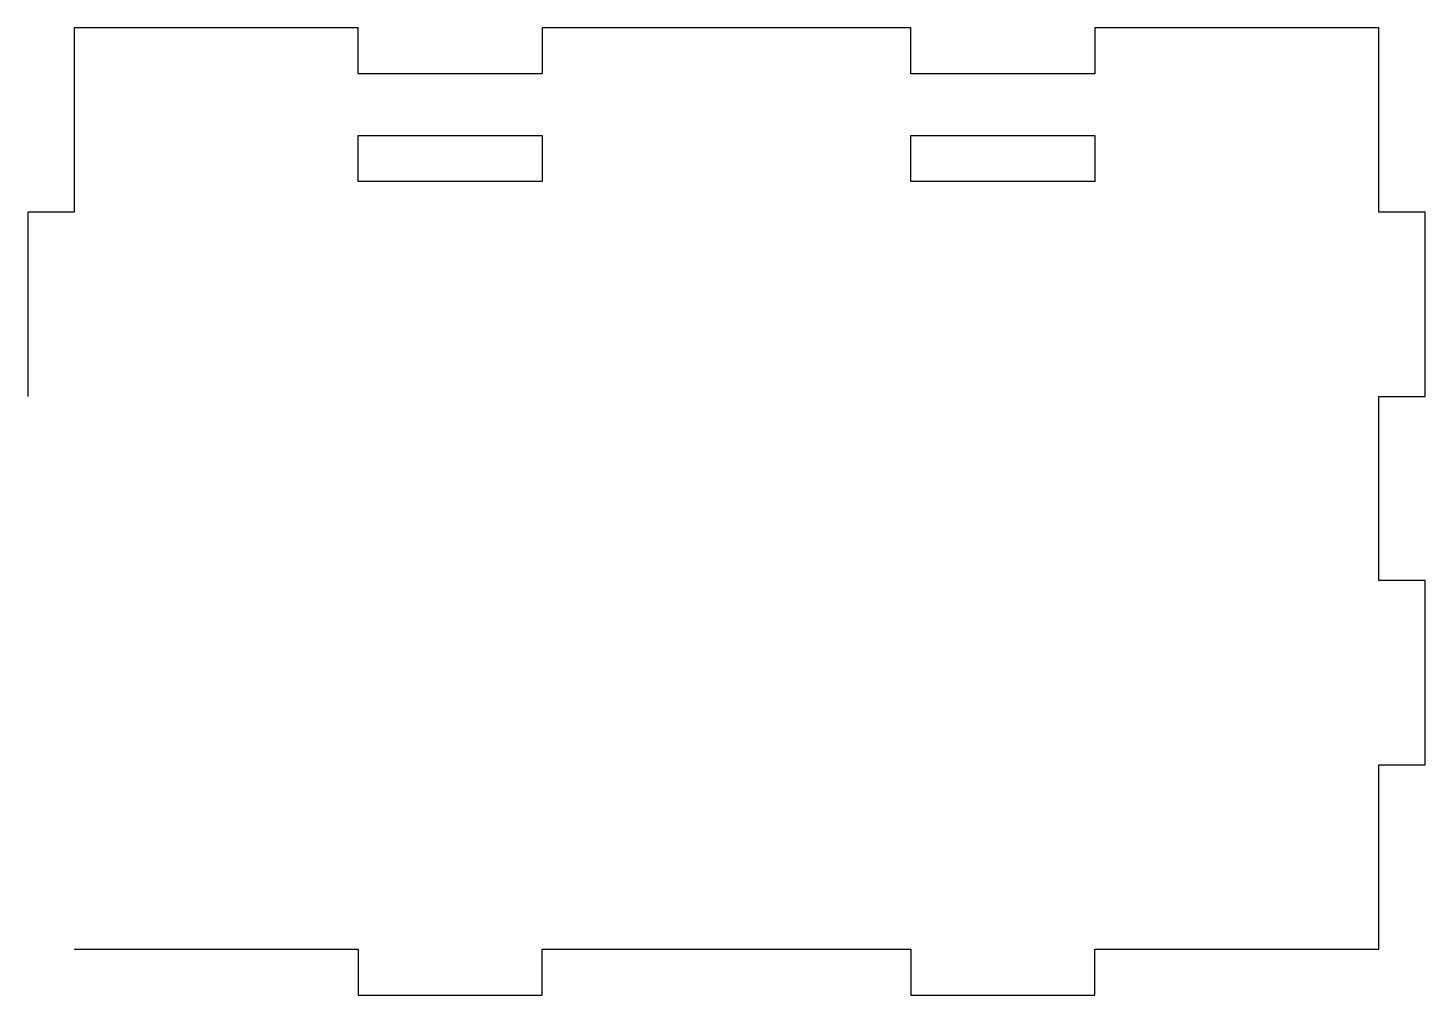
# Model space of a CAD drawing. Header units: millimetres. Extents: x -91 to 0, y 0 to 63.
import ezdxf

# ---------------------------------------------------------------- set-up
doc = ezdxf.new("R2010")
doc.units = ezdxf.units.MM
doc.layers.get('0').update_dxf_attribs({"linetype": 'CONTINUOUS'})

msp = doc.modelspace()

# ---------------------------------------------------------------- linework, layer by layer
for p, q in [((-69.5, 63), (-88, 63)), ((-88, 63), (-88, 51)), ((-69.5, 60), (-69.5, 63)), ((-33.5, 63), (-57.5, 63)), ((-57.5, 63), (-57.5, 60)), ((-33.5, 60), (-33.5, 63)), ((-3, 63), (-21.5, 63)), ((-21.5, 63), (-21.5, 60)), ((-3, 51), (-3, 63)), ((-57.5, 60), (-69.5, 60)), ((-21.5, 60), (-33.5, 60)), ((-88, 51), (-91, 51)), ((-91, 51), (-91, 39)), ((0, 51), (-3, 51)), ((0, 39), (0, 51)), ((-3, 27), (-3, 39)), ((-3, 39), (0, 39)), ((0, 27), (-3, 27)), ((0, 15), (0, 27)), ((-3, 3), (-3, 15)), ((-3, 15), (0, 15)), ((-88, 3), (-69.5, 3)), ((-69.5, 3), (-69.5, 0)), ((-57.5, 0), (-57.5, 3)), ((-57.5, 3), (-33.5, 3)), ((-33.5, 3), (-33.5, 0)), ((-21.5, 0), (-21.5, 3)), ((-21.5, 3), (-3, 3)), ((-69.5, 0), (-57.5, 0)), ((-33.5, 0), (-21.5, 0))]:
    msp.add_line(p, q)
for points in [[(-69.5, 56), (-57.5, 56), (-57.5, 53), (-69.5, 53)], [(-33.5, 56), (-21.5, 56), (-21.5, 53), (-33.5, 53)]]:
    msp.add_lwpolyline(points, close=True)

doc.saveas('drawing.dxf')
